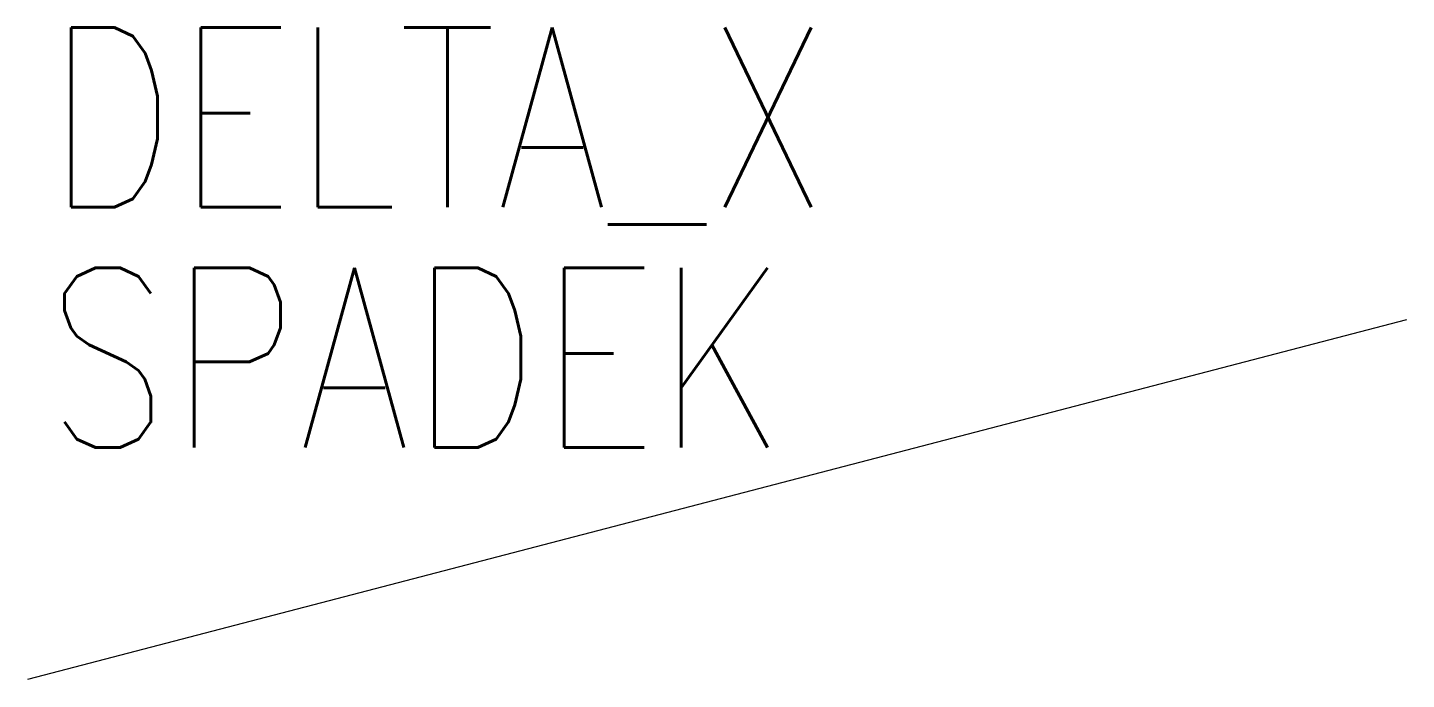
# Model space of a CAD drawing. Extents: x -11.5 to 11.5, y -18 to -7.1.
import ezdxf

# ---------------------------------------------------------------- set-up
doc = ezdxf.new("R2010")
doc.units = 0
doc.layers.add('POMOCNICZA', color=4, linetype='CONTINUOUS')
doc.layers.add('TAB_RZEDNE', color=7, linetype='CONTINUOUS')
doc.styles.add('S_RZEDNE', font='simplex.shx', dxfattribs={"width": 0.8, "height": 3})

msp = doc.modelspace()

# ---------------------------------------------------------------- linework, layer by layer
at = {"layer": 'TAB_RZEDNE'}
msp.add_line((11.5, -12), (-11.5, -18), dxfattribs=at)

# ---------------------------------------------------------------- texts
at = {"layer": 'POMOCNICZA', "style": 'S_RZEDNE', "width": 0.8}
msp.add_attdef('DELTA_X', (-11.182, -10.121), '0', height=3, dxfattribs=at)
at = {"layer": 'TAB_RZEDNE', "style": 'S_RZEDNE', "width": 0.8}
msp.add_attdef('SPADEK', (-11.192, -14.131), '0', height=3, dxfattribs=at)

doc.saveas('drawing.dxf')
